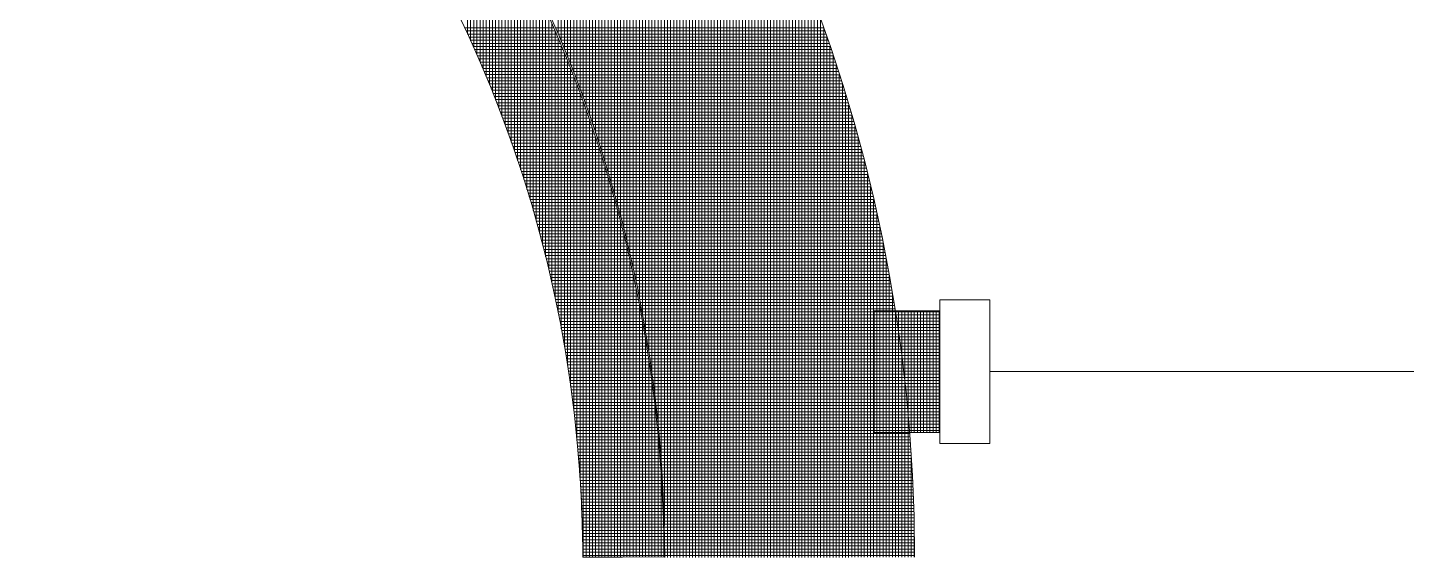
# Model space of a CAD drawing. Header units: inches. Extents: x -675 to 1187, y -924 to 1124.
# Drawn here: x -572.1 to -517, y 937.5 to 958.8 of the extents above; entities that cross this region are included whole.
import ezdxf

# ---------------------------------------------------------------- set-up
doc = ezdxf.new("R2010")
doc.units = ezdxf.units.IN
doc.header["$MEASUREMENT"] = 0
doc.layers.add('Base_dwg', color=8, linetype='Continuous', lineweight=9)
doc.layers.add('core and shell', color=50, linetype='Continuous', lineweight=9)

# ---------------------------------------------------------------- blocks, each defined once
blk = doc.blocks.new('Base_dwg-531197-Level 1 Copy 1')
at = {"layer": 'core and shell'}
for p, q in [((449.895, 1882.431), (449.895, 1901.624)), ((450.02, 1882.134), (450.02, 1901.47)), ((450.27, 1881.525), (450.27, 1901.158)), ((450.52, 1880.893), (450.52, 1900.843)), ((450.645, 1880.568), (450.645, 1900.683)), ((450.77, 1880.237), (450.77, 1900.523)), ((450.895, 1879.898), (450.895, 1900.362)), ((451.02, 1879.553), (451.02, 1900.199)), ((451.145, 1879.2), (451.145, 1900.036)), ((451.27, 1878.839), (451.27, 1899.871)), ((451.52, 1878.091), (451.52, 1899.538)), ((451.895, 1876.892), (451.895, 1899.03)), ((452.02, 1876.47), (452.02, 1898.859)), ((452.145, 1876.034), (452.145, 1898.686)), ((452.52, 1874.632), (452.52, 1898.16)), ((452.645, 1874.128), (452.645, 1897.982)), ((452.77, 1873.602), (452.77, 1897.803)), ((452.895, 1873.051), (452.895, 1897.623)), ((453.02, 1872.47), (453.02, 1897.441)), ((453.145, 1871.856), (453.145, 1897.258)), ((453.395, 1870.498), (453.395, 1896.887)), ((453.52, 1869.733), (453.52, 1896.7)), ((453.645, 1868.887), (453.645, 1896.511)), ((453.77, 1867.93), (453.77, 1896.321)), ((453.895, 1866.8), (453.895, 1896.129)), ((454.02, 1865.351), (454.02, 1895.936)), ((454.145, 1862.776), (454.145, 1895.741)), ((454.27, 1861.497), (454.27, 1895.544)), ((454.395, 1861.497), (454.395, 1895.346)), ((454.52, 1861.497), (454.52, 1895.147)), ((454.645, 1861.497), (454.645, 1894.945)), ((454.77, 1861.497), (454.77, 1894.742)), ((454.895, 1861.497), (454.895, 1894.538)), ((455.145, 1861.497), (455.145, 1894.123)), ((455.27, 1861.498), (455.27, 1893.913)), ((455.52, 1861.498), (455.52, 1893.487)), ((455.645, 1861.498), (455.645, 1893.271)), ((455.77, 1861.498), (455.77, 1893.054)), ((456.02, 1861.498), (456.02, 1892.612)), ((456.145, 1861.498), (456.145, 1892.388)), ((456.27, 1861.498), (456.27, 1892.162)), ((456.395, 1861.498), (456.395, 1891.934)), ((456.645, 1861.498), (456.645, 1891.471)), ((456.77, 1861.498), (456.77, 1891.236)), ((456.895, 1861.499), (456.895, 1890.999)), ((457.02, 1861.499), (457.02, 1890.759)), ((457.145, 1861.499), (457.145, 1890.516)), ((457.27, 1861.499), (457.27, 1890.271)), ((457.395, 1861.499), (457.395, 1890.024)), ((457.52, 1861.499), (457.52, 1889.773)), ((446.395, 1882.178), (446.395, 1889.152)), ((457.645, 1861.499), (457.645, 1889.52)), ((457.77, 1861.499), (457.77, 1889.264)), ((446.52, 1881.9), (446.52, 1888.944)), ((446.645, 1881.616), (446.645, 1888.734)), ((457.895, 1861.499), (457.895, 1889.005)), ((458.02, 1861.499), (458.02, 1888.743)), ((446.895, 1881.035), (446.895, 1888.306)), ((447.02, 1880.737), (447.02, 1888.089)), ((458.145, 1861.499), (458.145, 1888.478)), ((447.145, 1880.433), (447.145, 1887.87)), ((447.27, 1880.123), (447.27, 1887.648)), ((458.395, 1861.5), (458.395, 1887.938)), ((458.52, 1861.5), (458.52, 1887.663)), ((447.395, 1879.808), (447.395, 1887.424)), ((447.52, 1879.486), (447.52, 1887.197)), ((447.645, 1879.157), (447.645, 1886.967)), ((458.645, 1861.5), (458.645, 1887.384)), ((458.77, 1861.5), (458.77, 1887.102)), ((447.77, 1878.821), (447.77, 1886.735)), ((447.895, 1878.478), (447.895, 1886.5)), ((458.895, 1861.5), (458.895, 1886.816)), ((459.02, 1861.5), (459.02, 1886.526)), ((448.02, 1878.127), (448.02, 1886.262)), ((448.145, 1877.767), (448.145, 1886.022)), ((459.145, 1861.5), (459.145, 1886.232)), ((459.27, 1861.5), (459.27, 1885.934)), ((448.27, 1877.398), (448.27, 1885.778)), ((448.395, 1877.02), (448.395, 1885.531)), ((448.52, 1876.631), (448.52, 1885.281)), ((459.395, 1861.5), (459.395, 1885.632)), ((459.52, 1861.5), (459.52, 1885.325)), ((448.645, 1876.231), (448.645, 1885.028)), ((448.77, 1875.818), (448.77, 1884.771)), ((459.645, 1861.5), (459.645, 1885.013)), ((459.77, 1861.5), (459.77, 1884.697)), ((448.895, 1875.393), (448.895, 1884.511)), ((459.895, 1861.5), (459.895, 1884.375)), ((449.145, 1874.497), (449.145, 1883.979)), ((460.02, 1861.501), (460.02, 1884.049)), ((460.145, 1861.501), (460.145, 1883.716)), ((449.395, 1873.53), (449.395, 1883.432)), ((449.52, 1873.015), (449.52, 1883.152)), ((460.27, 1861.501), (460.27, 1883.378)), ((449.715, 1882.706), (446.153, 1882.706)), ((449.645, 1872.474), (449.645, 1882.868)), ((460.512, 1882.706), (449.777, 1882.706)), ((460.556, 1882.581), (449.831, 1882.581)), ((460.395, 1861.501), (460.395, 1883.034)), ((460.52, 1861.501), (460.52, 1882.684)), ((449.876, 1882.331), (446.326, 1882.331)), ((449.928, 1882.206), (446.383, 1882.206)), ((449.981, 1882.081), (446.439, 1882.081)), ((450.033, 1881.956), (446.495, 1881.956)), ((460.6, 1882.456), (449.884, 1882.456)), ((449.895, 1871.3), (449.895, 1882.285)), ((460.687, 1882.206), (449.99, 1882.206)), ((450.02, 1870.655), (450.02, 1881.987)), ((460.73, 1882.081), (450.042, 1882.081)), ((460.773, 1881.956), (450.094, 1881.956)), ((460.77, 1861.501), (460.77, 1881.963)), ((450.085, 1881.831), (446.551, 1881.831)), ((450.136, 1881.706), (446.606, 1881.706)), ((450.187, 1881.581), (446.661, 1881.581)), ((450.237, 1881.456), (446.715, 1881.456)), ((460.857, 1881.706), (450.197, 1881.706)), ((460.899, 1881.581), (450.247, 1881.581)), ((460.94, 1881.456), (450.298, 1881.456)), ((460.895, 1861.501), (460.895, 1881.592)), ((450.337, 1881.206), (446.822, 1881.206)), ((450.387, 1881.081), (446.876, 1881.081)), ((450.436, 1880.956), (446.928, 1880.956)), ((460.982, 1881.331), (450.348, 1881.331)), ((450.395, 1868.358), (450.395, 1881.06)), ((461.063, 1881.081), (450.447, 1881.081)), ((461.103, 1880.956), (450.496, 1880.956)), ((461.02, 1861.501), (461.02, 1881.213)), ((450.484, 1880.831), (446.981, 1880.831)), ((450.533, 1880.706), (447.033, 1880.706)), ((450.581, 1880.581), (447.084, 1880.581)), ((450.628, 1880.456), (447.136, 1880.456)), ((450.676, 1880.331), (447.187, 1880.331)), ((450.52, 1867.396), (450.52, 1880.739)), ((461.183, 1880.706), (450.592, 1880.706)), ((461.223, 1880.581), (450.64, 1880.581)), ((450.645, 1866.244), (450.645, 1880.412)), ((461.262, 1880.456), (450.688, 1880.456)), ((461.301, 1880.331), (450.735, 1880.331)), ((461.27, 1861.501), (461.27, 1880.43)), ((450.723, 1880.206), (447.237, 1880.206)), ((450.816, 1879.956), (447.337, 1879.956)), ((450.861, 1879.831), (447.386, 1879.831)), ((461.34, 1880.206), (450.781, 1880.206)), ((461.378, 1880.081), (450.828, 1880.081)), ((461.416, 1879.956), (450.874, 1879.956)), ((461.454, 1879.831), (450.92, 1879.831)), ((461.395, 1861.501), (461.395, 1880.025)), ((450.907, 1879.706), (447.435, 1879.706)), ((450.952, 1879.581), (447.483, 1879.581)), ((450.997, 1879.456), (447.531, 1879.456)), ((451.041, 1879.331), (447.579, 1879.331)), ((451.086, 1879.206), (447.627, 1879.206)), ((461.491, 1879.706), (450.965, 1879.706)), ((461.529, 1879.581), (451.01, 1879.581)), ((461.566, 1879.456), (451.055, 1879.456)), ((461.602, 1879.331), (451.099, 1879.331)), ((461.639, 1879.206), (451.143, 1879.206)), ((461.52, 1861.501), (461.52, 1879.61)), ((461.645, 1861.502), (461.645, 1879.184)), ((451.129, 1879.081), (447.674, 1879.081)), ((451.173, 1878.956), (447.72, 1878.956)), ((451.216, 1878.831), (447.766, 1878.831)), ((451.259, 1878.706), (447.812, 1878.706)), ((461.675, 1879.081), (451.187, 1879.081)), ((461.711, 1878.956), (451.23, 1878.956)), ((461.746, 1878.831), (451.273, 1878.831)), ((461.782, 1878.706), (451.315, 1878.706)), ((461.77, 1861.502), (461.77, 1878.747)), ((451.301, 1878.581), (447.858, 1878.581)), ((451.343, 1878.456), (447.903, 1878.456)), ((451.385, 1878.331), (447.948, 1878.331)), ((451.426, 1878.206), (447.992, 1878.206)), ((451.467, 1878.081), (448.036, 1878.081)), ((461.817, 1878.581), (451.358, 1878.581)), ((461.851, 1878.456), (451.4, 1878.456)), ((461.886, 1878.331), (451.441, 1878.331)), ((461.92, 1878.206), (451.482, 1878.206)), ((461.954, 1878.081), (451.523, 1878.081)), ((461.895, 1861.502), (461.895, 1878.297)), ((451.508, 1877.956), (448.08, 1877.956)), ((451.549, 1877.831), (448.123, 1877.831)), ((451.589, 1877.706), (448.166, 1877.706)), ((451.628, 1877.581), (448.209, 1877.581)), ((461.988, 1877.956), (451.564, 1877.956)), ((462.087, 1877.581), (451.683, 1877.581)), ((451.668, 1877.456), (448.251, 1877.456)), ((451.707, 1877.331), (448.293, 1877.331)), ((451.745, 1877.206), (448.334, 1877.206)), ((451.784, 1877.081), (448.375, 1877.081)), ((462.12, 1877.456), (451.723, 1877.456)), ((462.152, 1877.331), (451.761, 1877.331)), ((462.184, 1877.206), (451.8, 1877.206)), ((462.216, 1877.081), (451.838, 1877.081)), ((462.145, 1861.502), (462.145, 1877.357)), ((451.822, 1876.956), (448.416, 1876.956)), ((451.859, 1876.831), (448.456, 1876.831)), ((451.934, 1876.581), (448.536, 1876.581)), ((451.971, 1876.456), (448.575, 1876.456)), ((462.247, 1876.956), (451.876, 1876.956)), ((462.278, 1876.831), (451.914, 1876.831)), ((462.309, 1876.706), (451.951, 1876.706)), ((462.34, 1876.581), (451.988, 1876.581)), ((462.371, 1876.456), (452.024, 1876.456)), ((462.27, 1861.502), (462.27, 1876.864)), ((452.007, 1876.331), (448.614, 1876.331)), ((452.043, 1876.206), (448.653, 1876.206)), ((452.079, 1876.081), (448.691, 1876.081)), ((452.114, 1875.956), (448.729, 1875.956)), ((462.401, 1876.331), (452.06, 1876.331)), ((462.431, 1876.206), (452.096, 1876.206)), ((462.46, 1876.081), (452.132, 1876.081)), ((462.49, 1875.956), (452.167, 1875.956)), ((462.395, 1861.502), (462.395, 1876.354)), ((452.149, 1875.831), (448.766, 1875.831)), ((452.184, 1875.706), (448.804, 1875.706)), ((452.218, 1875.581), (448.84, 1875.581)), ((452.253, 1875.456), (448.877, 1875.456)), ((452.286, 1875.331), (448.913, 1875.331)), ((462.519, 1875.831), (452.202, 1875.831)), ((462.547, 1875.706), (452.237, 1875.706)), ((462.604, 1875.456), (452.305, 1875.456)), ((462.632, 1875.331), (452.338, 1875.331)), ((462.52, 1861.502), (462.52, 1875.825)), ((452.32, 1875.206), (448.949, 1875.206)), ((452.353, 1875.081), (448.984, 1875.081)), ((452.418, 1874.831), (449.054, 1874.831)), ((462.66, 1875.206), (452.372, 1875.206)), ((462.688, 1875.081), (452.405, 1875.081)), ((462.715, 1874.956), (452.437, 1874.956)), ((462.742, 1874.831), (452.469, 1874.831)), ((462.645, 1861.502), (462.645, 1875.274)), ((452.45, 1874.706), (449.088, 1874.706)), ((452.482, 1874.581), (449.122, 1874.581)), ((452.514, 1874.456), (449.156, 1874.456)), ((452.545, 1874.331), (449.19, 1874.331)), ((462.769, 1874.706), (452.501, 1874.706)), ((462.795, 1874.581), (452.533, 1874.581)), ((462.821, 1874.456), (452.564, 1874.456)), ((462.847, 1874.331), (452.596, 1874.331)), ((462.77, 1861.502), (462.77, 1874.699)), ((452.576, 1874.206), (449.223, 1874.206)), ((452.606, 1874.081), (449.255, 1874.081)), ((452.637, 1873.956), (449.288, 1873.956)), ((452.667, 1873.831), (449.32, 1873.831)), ((452.696, 1873.706), (449.351, 1873.706)), ((462.873, 1874.206), (452.626, 1874.206)), ((462.898, 1874.081), (452.657, 1874.081)), ((462.923, 1873.956), (452.687, 1873.956)), ((462.948, 1873.831), (452.716, 1873.831)), ((462.973, 1873.706), (452.746, 1873.706)), ((462.895, 1861.502), (462.895, 1874.096)), ((452.726, 1873.581), (449.383, 1873.581)), ((452.755, 1873.456), (449.414, 1873.456)), ((452.783, 1873.331), (449.444, 1873.331)), ((452.812, 1873.206), (449.474, 1873.206)), ((462.997, 1873.581), (452.775, 1873.581)), ((463.045, 1873.331), (452.832, 1873.331)), ((463.069, 1873.206), (452.861, 1873.206)), ((452.84, 1873.081), (449.504, 1873.081)), ((452.868, 1872.956), (449.534, 1872.956)), ((452.922, 1872.706), (449.592, 1872.706)), ((452.949, 1872.581), (449.621, 1872.581)), ((463.092, 1873.081), (452.888, 1873.081)), ((463.115, 1872.956), (452.916, 1872.956)), ((463.138, 1872.831), (452.943, 1872.831)), ((463.161, 1872.706), (452.97, 1872.706)), ((463.183, 1872.581), (452.997, 1872.581)), ((463.145, 1861.503), (463.145, 1872.792)), ((452.975, 1872.456), (449.649, 1872.456)), ((453.002, 1872.331), (449.677, 1872.331)), ((453.027, 1872.206), (449.705, 1872.206)), ((453.053, 1872.081), (449.732, 1872.081)), ((463.205, 1872.456), (453.023, 1872.456)), ((463.227, 1872.331), (453.049, 1872.331)), ((463.248, 1872.206), (453.075, 1872.206)), ((453.078, 1871.956), (449.759, 1871.956)), ((453.103, 1871.831), (449.786, 1871.831)), ((453.128, 1871.706), (449.812, 1871.706)), ((453.152, 1871.581), (449.838, 1871.581)), ((453.176, 1871.456), (449.864, 1871.456)), ((463.291, 1871.956), (453.125, 1871.956)), ((463.311, 1871.831), (453.15, 1871.831)), ((463.332, 1871.706), (453.175, 1871.706)), ((463.352, 1871.581), (453.199, 1871.581)), ((463.372, 1871.456), (453.223, 1871.456)), ((453.2, 1871.331), (449.889, 1871.331)), ((453.223, 1871.206), (449.914, 1871.206)), ((453.247, 1871.081), (449.939, 1871.081)), ((463.392, 1871.331), (453.246, 1871.331)), ((463.431, 1871.081), (453.292, 1871.081)), ((463.45, 1870.956), (453.315, 1870.956)), ((465.166, 1871.331), (462.536, 1871.331)), ((465.166, 1871.206), (462.536, 1871.206)), ((465.166, 1871.081), (462.536, 1871.081)), ((465.166, 1870.956), (462.536, 1870.956)), ((462.645, 1866.5), (462.645, 1871.375)), ((462.77, 1866.5), (462.77, 1871.375)), ((462.895, 1866.5), (462.895, 1871.375)), ((463.02, 1866.5), (463.02, 1871.375)), ((463.145, 1866.5), (463.145, 1871.375)), ((463.27, 1866.5), (463.27, 1871.375)), ((463.395, 1866.5), (463.395, 1871.375)), ((463.395, 1861.503), (463.395, 1871.309)), ((463.52, 1866.5), (463.52, 1871.375)), ((463.645, 1866.5), (463.645, 1871.375)), ((463.77, 1866.5), (463.77, 1871.375)), ((463.895, 1866.5), (463.895, 1871.375)), ((464.02, 1866.5), (464.02, 1871.375)), ((464.145, 1866.5), (464.145, 1871.375)), ((464.27, 1866.5), (464.27, 1871.375)), ((464.395, 1866.5), (464.395, 1871.375)), ((464.52, 1866.5), (464.52, 1871.375)), ((464.645, 1866.5), (464.645, 1871.375)), ((464.77, 1866.5), (464.77, 1871.375)), ((464.895, 1866.5), (464.895, 1871.375)), ((465.02, 1866.5), (465.02, 1871.375)), ((465.145, 1866.5), (465.145, 1871.375)), ((453.292, 1870.831), (449.987, 1870.831)), ((453.314, 1870.706), (450.011, 1870.706)), ((453.336, 1870.581), (450.034, 1870.581)), ((453.357, 1870.456), (450.057, 1870.456)), ((463.468, 1870.831), (453.337, 1870.831)), ((463.487, 1870.706), (453.359, 1870.706)), ((463.505, 1870.581), (453.381, 1870.581)), ((463.523, 1870.456), (453.402, 1870.456)), ((465.166, 1870.831), (462.536, 1870.831)), ((465.166, 1870.706), (462.536, 1870.706)), ((465.166, 1870.581), (462.536, 1870.581)), ((465.166, 1870.456), (462.536, 1870.456)), ((463.52, 1861.503), (463.52, 1870.475)), ((453.379, 1870.331), (450.08, 1870.331)), ((453.4, 1870.206), (450.102, 1870.206)), ((453.42, 1870.081), (450.124, 1870.081)), ((453.461, 1869.831), (450.167, 1869.831)), ((463.541, 1870.331), (453.423, 1870.331)), ((463.558, 1870.206), (453.444, 1870.206)), ((463.575, 1870.081), (453.465, 1870.081)), ((463.592, 1869.956), (453.485, 1869.956)), ((463.609, 1869.831), (453.505, 1869.831)), ((465.166, 1870.331), (462.536, 1870.331)), ((465.166, 1870.206), (462.536, 1870.206)), ((465.166, 1870.081), (462.536, 1870.081)), ((465.166, 1869.956), (462.536, 1869.956)), ((465.166, 1869.831), (462.536, 1869.831)), ((453.481, 1869.706), (450.188, 1869.706)), ((453.5, 1869.581), (450.209, 1869.581)), ((453.538, 1869.331), (450.25, 1869.331)), ((463.625, 1869.706), (453.524, 1869.706)), ((463.642, 1869.581), (453.544, 1869.581)), ((463.657, 1869.456), (453.563, 1869.456)), ((463.673, 1869.331), (453.581, 1869.331)), ((465.166, 1869.706), (462.536, 1869.706)), ((465.166, 1869.581), (462.536, 1869.581)), ((465.166, 1869.456), (462.536, 1869.456)), ((465.166, 1869.331), (462.536, 1869.331)), ((463.645, 1861.503), (463.645, 1869.553)), ((453.575, 1869.081), (450.289, 1869.081)), ((453.593, 1868.956), (450.308, 1868.956)), ((453.611, 1868.831), (450.327, 1868.831)), ((453.628, 1868.706), (450.345, 1868.706)), ((463.689, 1869.206), (453.6, 1869.206)), ((463.704, 1869.081), (453.618, 1869.081)), ((463.719, 1868.956), (453.636, 1868.956)), ((463.733, 1868.831), (453.653, 1868.831)), ((463.748, 1868.706), (453.67, 1868.706)), ((465.166, 1869.206), (462.536, 1869.206)), ((465.166, 1869.081), (462.536, 1869.081)), ((465.166, 1868.956), (462.536, 1868.956)), ((465.166, 1868.831), (462.536, 1868.831)), ((465.166, 1868.706), (462.536, 1868.706)), ((453.662, 1868.456), (450.381, 1868.456)), ((453.678, 1868.331), (450.399, 1868.331)), ((453.695, 1868.206), (450.416, 1868.206)), ((463.762, 1868.581), (453.687, 1868.581)), ((463.776, 1868.456), (453.704, 1868.456)), ((463.79, 1868.331), (453.72, 1868.331)), ((463.803, 1868.206), (453.736, 1868.206)), ((465.166, 1868.581), (462.536, 1868.581)), ((465.166, 1868.456), (462.536, 1868.456)), ((465.166, 1868.331), (462.536, 1868.331)), ((465.166, 1868.206), (462.536, 1868.206)), ((463.77, 1861.503), (463.77, 1868.508)), ((453.71, 1868.081), (450.433, 1868.081)), ((453.726, 1867.956), (450.45, 1867.956)), ((453.741, 1867.831), (450.466, 1867.831)), ((453.756, 1867.706), (450.482, 1867.706)), ((463.816, 1868.081), (453.752, 1868.081)), ((463.829, 1867.956), (453.767, 1867.956)), ((463.842, 1867.831), (453.782, 1867.831)), ((463.854, 1867.706), (453.797, 1867.706)), ((465.166, 1868.081), (462.536, 1868.081)), ((465.166, 1867.956), (462.536, 1867.956)), ((465.166, 1867.831), (462.536, 1867.831)), ((465.166, 1867.706), (462.536, 1867.706)), ((453.785, 1867.456), (450.513, 1867.456)), ((453.799, 1867.331), (450.528, 1867.331)), ((453.813, 1867.206), (450.543, 1867.206)), ((453.827, 1867.081), (450.557, 1867.081)), ((463.867, 1867.581), (453.811, 1867.581)), ((463.879, 1867.456), (453.826, 1867.456)), ((463.89, 1867.331), (453.839, 1867.331)), ((463.902, 1867.206), (453.853, 1867.206)), ((463.913, 1867.081), (453.866, 1867.081)), ((465.166, 1867.581), (462.536, 1867.581)), ((465.166, 1867.456), (462.536, 1867.456)), ((465.166, 1867.331), (462.536, 1867.331)), ((465.166, 1867.206), (462.536, 1867.206)), ((465.166, 1867.081), (462.536, 1867.081)), ((463.895, 1861.503), (463.895, 1867.277)), ((453.84, 1866.956), (450.571, 1866.956)), ((453.853, 1866.831), (450.585, 1866.831)), ((453.865, 1866.706), (450.598, 1866.706)), ((453.878, 1866.581), (450.611, 1866.581)), ((463.924, 1866.956), (453.879, 1866.956)), ((463.935, 1866.831), (453.892, 1866.831)), ((463.945, 1866.706), (453.905, 1866.706)), ((463.955, 1866.581), (453.917, 1866.581)), ((465.166, 1866.956), (462.536, 1866.956)), ((465.166, 1866.831), (462.536, 1866.831)), ((465.166, 1866.706), (462.536, 1866.706)), ((465.166, 1866.581), (462.536, 1866.581)), ((453.89, 1866.456), (450.624, 1866.456)), ((453.902, 1866.331), (450.637, 1866.331)), ((453.913, 1866.206), (450.649, 1866.206)), ((453.924, 1866.081), (450.661, 1866.081)), ((453.935, 1865.956), (450.672, 1865.956)), ((463.965, 1866.456), (453.928, 1866.456)), ((463.975, 1866.331), (453.94, 1866.331)), ((463.984, 1866.206), (453.951, 1866.206)), ((463.994, 1866.081), (453.962, 1866.081)), ((464.003, 1865.956), (453.973, 1865.956)), ((453.946, 1865.831), (450.684, 1865.831)), ((453.956, 1865.706), (450.694, 1865.706)), ((453.966, 1865.581), (450.705, 1865.581)), ((453.975, 1865.456), (450.715, 1865.456)), ((464.011, 1865.831), (453.983, 1865.831)), ((464.02, 1865.706), (453.993, 1865.706)), ((464.028, 1865.581), (454.003, 1865.581)), ((464.036, 1865.456), (454.013, 1865.456)), ((464.02, 1861.503), (464.02, 1865.699)), ((453.985, 1865.331), (450.725, 1865.331)), ((453.994, 1865.206), (450.735, 1865.206)), ((454.003, 1865.081), (450.744, 1865.081)), ((454.011, 1864.956), (450.754, 1864.956)), ((464.044, 1865.331), (454.022, 1865.331)), ((464.051, 1865.206), (454.031, 1865.206)), ((464.058, 1865.081), (454.039, 1865.081)), ((464.065, 1864.956), (454.047, 1864.956)), ((454.019, 1864.831), (450.762, 1864.831)), ((454.027, 1864.706), (450.771, 1864.706)), ((454.035, 1864.581), (450.779, 1864.581)), ((454.042, 1864.456), (450.787, 1864.456)), ((454.049, 1864.331), (450.794, 1864.331)), ((464.072, 1864.831), (454.055, 1864.831)), ((464.079, 1864.706), (454.063, 1864.706)), ((464.085, 1864.581), (454.071, 1864.581)), ((464.091, 1864.456), (454.078, 1864.456)), ((464.097, 1864.331), (454.085, 1864.331)), ((454.056, 1864.206), (450.801, 1864.206)), ((454.063, 1864.081), (450.808, 1864.081)), ((454.069, 1863.956), (450.815, 1863.956)), ((454.075, 1863.831), (450.821, 1863.831)), ((464.102, 1864.206), (454.091, 1864.206)), ((464.107, 1864.081), (454.097, 1864.081)), ((464.112, 1863.956), (454.103, 1863.956)), ((464.117, 1863.831), (454.109, 1863.831)), ((454.08, 1863.706), (450.827, 1863.706)), ((454.085, 1863.581), (450.833, 1863.581)), ((454.095, 1863.331), (450.843, 1863.331)), ((454.1, 1863.206), (450.848, 1863.206)), ((464.122, 1863.706), (454.114, 1863.706)), ((464.126, 1863.581), (454.119, 1863.581)), ((464.13, 1863.456), (454.124, 1863.456)), ((464.134, 1863.331), (454.129, 1863.331)), ((464.137, 1863.206), (454.133, 1863.206)), ((454.104, 1863.081), (450.852, 1863.081)), ((454.108, 1862.956), (450.856, 1862.956)), ((454.111, 1862.831), (450.86, 1862.831)), ((454.114, 1862.706), (450.863, 1862.706)), ((464.141, 1863.081), (454.137, 1863.081)), ((464.144, 1862.956), (454.141, 1862.956)), ((464.147, 1862.831), (454.144, 1862.831)), ((464.149, 1862.706), (454.147, 1862.706)), ((464.145, 1861.503), (464.145, 1862.893)), ((454.117, 1862.581), (450.866, 1862.581)), ((454.12, 1862.456), (450.869, 1862.456)), ((454.122, 1862.331), (450.872, 1862.331)), ((454.124, 1862.206), (450.874, 1862.206)), ((454.126, 1862.081), (450.876, 1862.081)), ((464.151, 1862.581), (454.15, 1862.581)), ((464.154, 1862.456), (454.152, 1862.456)), ((464.155, 1862.331), (454.154, 1862.331)), ((464.157, 1862.206), (454.156, 1862.206)), ((464.158, 1862.081), (454.158, 1862.081)), ((454.128, 1861.956), (450.878, 1861.956)), ((454.129, 1861.831), (450.879, 1861.831)), ((454.13, 1861.706), (450.88, 1861.706)), ((454.131, 1861.581), (450.881, 1861.581)), ((464.159, 1861.956), (454.159, 1861.956)), ((464.16, 1861.831), (454.16, 1861.831)), ((464.161, 1861.706), (454.161, 1861.706)), ((464.161, 1861.581), (454.161, 1861.581))]:
    blk.add_line(p, q, dxfattribs=at)
at = {"layer": 'core and shell', "flags": 128}
for points in [[(451.395, 1878.469), (451.395, 1899.705), (438.143, 1899.705), (438.143, 1912.801)], [(451.77, 1877.303), (451.77, 1899.201), (438.644, 1899.201), (438.644, 1912.431)], [(455.395, 1861.498), (455.395, 1893.701), (443.394, 1893.701), (443.394, 1908.503)], [(458.27, 1861.499), (458.27, 1888.209), (447.022, 1888.209), (447.022, 1904.922)], [(460.815, 1881.831), (450.145, 1881.831), (450.145, 1901.314)], [(461.022, 1881.206), (450.395, 1881.206), (450.395, 1901.001)], [(462.054, 1877.706), (451.645, 1877.706), (451.645, 1899.37)], [(462.576, 1875.581), (452.27, 1875.581), (452.27, 1898.512)], [(452.395, 1875.117), (452.395, 1898.337), (439.491, 1898.337)], [(463.411, 1871.206), (453.27, 1871.206), (453.27, 1897.073)], [(455.02, 1861.497), (455.02, 1894.331), (442.917, 1894.331)], [(455.895, 1861.498), (455.895, 1892.834), (444.038, 1892.834)], [(456.52, 1861.498), (456.52, 1891.704), (444.827, 1891.704)], [(449.823, 1882.456), (446.27, 1882.456), (446.27, 1889.358)], [(450.287, 1881.331), (446.77, 1881.331), (446.77, 1888.521)], [(452.386, 1874.956), (449.02, 1874.956), (449.02, 1884.247)], [(449.27, 1874.023), (449.27, 1883.707), (445.673, 1883.707)], [(449.77, 1871.904), (449.77, 1882.579), (446.211, 1882.579)], [(460.645, 1861.501), (460.645, 1882.327), (449.937, 1882.327)], [(453.441, 1869.956), (450.145, 1869.956), (450.145, 1881.683)], [(453.557, 1869.206), (450.27, 1869.206), (450.27, 1881.374)], [(461.145, 1861.501), (461.145, 1880.826), (450.544, 1880.826)], [(450.77, 1864.713), (450.77, 1880.079), (447.287, 1880.079)], [(450.895, 1861.506), (450.895, 1863.436), (450.895, 1879.739)], [(451.02, 1861.5), (451.02, 1861.506), (451.02, 1863.441), (451.02, 1879.391)], [(451.145, 1861.5), (451.145, 1861.507), (451.145, 1863.446), (451.145, 1879.036)], [(451.27, 1861.5), (451.27, 1861.507), (451.27, 1863.451), (451.27, 1878.673)], [(451.395, 1861.5), (451.395, 1861.507), (451.395, 1863.456), (451.395, 1878.3)], [(451.52, 1861.5), (451.52, 1861.508), (451.52, 1863.461), (451.52, 1877.919)], [(462.02, 1861.502), (462.02, 1877.834), (451.604, 1877.834)], [(451.645, 1861.5), (451.645, 1861.508), (451.645, 1863.467), (451.645, 1877.528)], [(451.77, 1861.5), (451.77, 1861.508), (451.77, 1863.472), (451.77, 1877.125)], [(451.895, 1861.5), (451.895, 1861.509), (451.895, 1863.477), (451.895, 1876.712), (448.496, 1876.712)], [(452.02, 1861.5), (452.02, 1861.509), (452.02, 1863.482), (452.02, 1876.286)], [(452.145, 1861.5), (452.145, 1861.509), (452.145, 1863.487), (452.145, 1875.846)], [(452.27, 1861.5), (452.27, 1861.51), (452.27, 1863.492), (452.27, 1875.391)], [(452.395, 1861.5), (452.395, 1861.51), (452.395, 1863.497), (452.395, 1874.92)], [(452.52, 1861.51), (452.52, 1863.502), (452.52, 1874.431)], [(452.645, 1861.511), (452.645, 1863.507), (452.645, 1873.921)], [(452.77, 1861.511), (452.77, 1863.513), (452.77, 1873.389)], [(463.02, 1861.502), (463.02, 1873.462), (452.804, 1873.462)], [(452.895, 1861.511), (452.895, 1863.518), (452.895, 1872.83), (449.563, 1872.83)], [(453.02, 1861.512), (453.02, 1863.523), (453.02, 1872.241)], [(463.27, 1861.503), (463.27, 1872.077), (453.1, 1872.077)], [(453.145, 1861.512), (453.145, 1863.528), (453.145, 1871.617)], [(453.27, 1861.512), (453.27, 1863.533), (453.27, 1870.951), (449.963, 1870.951)], [(453.395, 1861.513), (453.395, 1863.538), (453.395, 1870.233)], [(453.52, 1861.513), (453.52, 1863.543), (453.52, 1869.45), (450.229, 1869.456)], [(515.165, 1868.937), (515.165, 1868.938), (467.167, 1868.938), (467.166, 1868.937), (515.166, 1868.937), (515.166, 1868.938), (467.166, 1868.938), (467.166, 1868.937)], [(453.645, 1861.513), (453.645, 1863.548), (453.645, 1868.58), (450.364, 1868.58)], [(453.77, 1861.514), (453.77, 1863.553), (453.77, 1867.587), (450.498, 1867.581)], [(453.895, 1861.514), (453.895, 1863.559), (453.895, 1866.399)], [(454.02, 1861.514), (454.02, 1863.564), (454.02, 1864.819)], [(454.09, 1863.456), (451.396, 1863.456), (450.838, 1863.456)], [(452.462, 1861.5), (452.462, 1861.51), (450.881, 1861.506), (454.131, 1861.515)]]:
    blk.add_lwpolyline(points, dxfattribs=at)
for points in [[(467.166, 1871.812), (465.166, 1871.812), (465.166, 1866.062), (467.166, 1866.062)], [(462.536, 1871.375), (462.536, 1866.5), (465.166, 1866.5), (465.166, 1871.375)]]:
    blk.add_lwpolyline(points, close=True, dxfattribs=at)
at = {"layer": 'core and shell'}
for centre, radius, start, end in [((400.499, 1861.463), 63.662, 0.03605, 90.01724), ((400.376, 1861.37), 53.755, 2.3415, 89.9027), ((400.499, 1861.463), 53.662, 0.0361, 90.018), ((400.376, 1861.37), 50.505, 2.3415, 89.9012), ((400.376, 1861.37), 50.505, 0.154, 4.6904), ((400.376, 1861.37), 50.505, 0.154, 2.3415), ((400.376, 1861.37), 53.755, 0.154, 2.3415)]:
    blk.add_arc(centre, radius, start, end, dxfattribs=at)

msp = doc.modelspace()

# ---------------------------------------------------------------- block references
at = {"layer": 'Base_dwg', "color": 7, "lineweight": 20}
msp.add_blockref('Base_dwg-531197-Level 1 Copy 1', (-1000.794, -923.952), dxfattribs=at)

doc.saveas('drawing.dxf')
